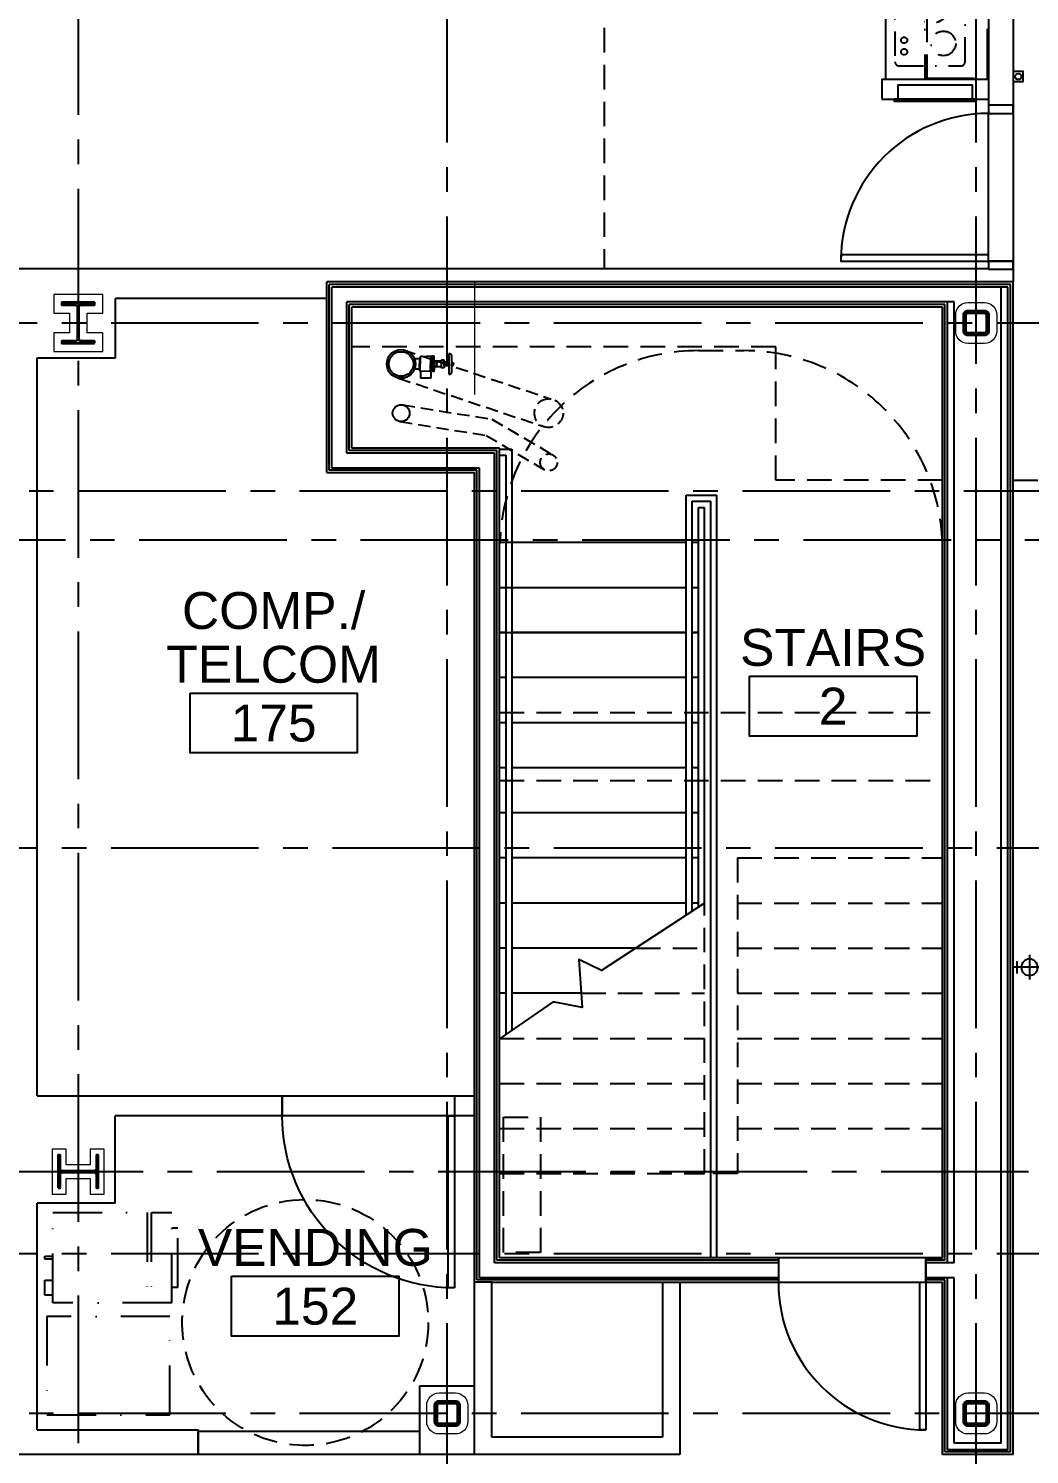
# Model space of a CAD drawing. Header units: inches. Extents: x 5931 to 10048, y 0 to 3185.
# Drawn here: x 9123.9 to 9368, y 1173.3 to 1521.1 of the extents above; entities that cross this region are included whole.
import ezdxf
from ezdxf.enums import TextEntityAlignment as Align
from ezdxf.xclip import XClip

# ---------------------------------------------------------------- set-up
doc = ezdxf.new("R2010")
doc.units = ezdxf.units.IN
doc.header["$LTSCALE"] = 48
doc.header["$MEASUREMENT"] = 0
doc.header["$XCLIPFRAME"] = 0
for name, pattern in [('CENTER2', [1.125, 0.75, -0.125, 0.125, -0.125]), ('DASHDOT2', [0.5, 0.25, -0.125, 0, -0.125]), ('HIDDEN', [0.375, 0.25, -0.125]), ('HIDDEN2', [0.1875, 0.125, -0.0625]), ('PHANTOM2', [1.25, 0.625, -0.125, 0.125, -0.125, 0.125, -0.125])]:
    doc.linetypes.add(name, pattern=pattern)
for name, color, linetype in [('_0_Objects', 8, 'Continuous'), ('A-Door', 8, 'Continuous'), ('A-Door-Head', 8, 'Continuous'), ('A-Eqpm', 8, 'Continuous'), ('A-Eqpm-NIC', 8, 'DASHDOT2'), ('A-Flor-ADA', 8, 'PHANTOM2'), ('A-Flor-Case', 8, 'Continuous'), ('A-Flor-Case-Hidden', 8, 'HIDDEN2'), ('A-Flor-Hral', 8, 'Continuous'), ('A-Flor-Ovhd', 8, 'HIDDEN2'), ('A-Flor-Pfix', 8, 'Continuous'), ('A-Flor-Soffit', 8, 'HIDDEN2'), ('A-Flor-Strs', 8, 'Continuous'), ('A-Flor-Wall Mtd Fixture', 8, 'Continuous'), ('A-Grid(3-32)', 8, 'CENTER2'), ('A-HVAC', 8, 'HIDDEN2'), ('A-Tag-Rm(3-32)', 8, 'Continuous'), ('A-Wall-Full', 8, 'Continuous'), ('A-Wall-Hatch', 8, 'Continuous'), ('S-Grid-Iden', 8, 'Continuous')]:
    doc.layers.add(name, color=color, linetype=linetype)
for name, color, linetype, lineweight in [('A-Detl-Hatch', 8, 'Continuous', 18), ('S-Detl-Hatch', 8, 'Continuous', 18), ('S-Detl-Wide', 8, 'Continuous', 35)]:
    doc.layers.add(name, color=color, linetype=linetype, lineweight=lineweight)
doc.layers.add('G-Anno-Nplt', color=8, linetype='Continuous', lineweight=18, plot=False)
doc.layers.add('G-Anno-View', color=8, linetype='Continuous', lineweight=18, plot=False)
doc.styles.add('G1DIM', font='arial.ttf')
doc.styles.get("Standard").update_dxf_attribs({"font": 'arial.ttf'})
doc.dimstyles.new('Aec-Arch-I-96', dxfattribs={"dimscale": 96, "dimtxt": 0.09375, "dimasz": 0.0625, "dimexe": 0.0625, "dimexo": 0.0625, "dimgap": 0.03125, "dimtad": 1, "dimdec": 3, "dimzin": 3, "dimdsep": 46, "dimlunit": 4, "dimtxsty": 'G1DIM', "dimblk": 'ARCHTICK', "dimcen": 0.09375, "dimclrd": 256, "dimclre": 256, "dimclrt": 256, "dimazin": 2, "dimtfac": 0.75, "dimtdec": 3, "dimtix": 1, "dimtmove": 2, "dimatfit": 2, "dimldrblk": 'OPEN90', "dimfxl": 0.0625, "dimtolj": 1, "dimtzin": 0, "dimarcsym": 0})

# ---------------------------------------------------------------- blocks, each defined once
blk = doc.blocks.new('Door 36in')
blk.add_lwpolyline([(0, 36), (1.5, 36), (1.5, 0), (0, 0)], close=True)
blk.add_arc((0, 0), 36, 0, 90)
blk = doc.blocks.new('st clearance 1')
at = {"linetype": 'HIDDEN2'}
blk.add_line((19.5, 48.5), (30.5, 48.5), dxfattribs=at)
for centre, start, end in [((19.5, 0), 90, 178.2277), ((30.5, 0), 1.7723, 90)]:
    blk.add_arc(centre, 48.5, start, end, dxfattribs=at)
blk = doc.blocks.new('stand pipe offset')
at = {"linetype": 'HIDDEN2', "ltscale": 0.5}
for p, q in [((12.6, -8.55), (48.61, -20.55)), ((11.4, -15.45), (47.41, -27.45)), ((12.39, -21.97), (34.16, -25.49)), ((11.73, -26.05), (32.74, -29.43)), ((34.16, -25.49), (49.1, -34.25)), ((32.74, -29.43), (47.02, -37.81))]:
    blk.add_line(p, q, dxfattribs=at)
for p, q in [((24.31, -9.81), (24.31, -14.19)), ((16.77, -13.75), (16.77, -15.5)), ((19.27, -13.86), (19.27, -15.5)), ((19.27, -15.5), (16.77, -15.5))]:
    blk.add_line(p, q)
for points in [[(16.63, -10.25), (16.51, -10.75), (16.51, -12)], [(19.63, -10.2), (19.63, -10.13), (16.63, -10.25)], [(16.63, -10.25), (16.63, -12)], [(19.15, -10.15), (19.15, -12)], [(19.74, -10.2), (19.63, -10.2)], [(19.63, -10.2), (19.63, -12)], [(19.97, -10.13), (19.74, -10.13), (19.74, -12)], [(20.11, -11.28), (19.97, -10.13), (19.97, -12)], [(23.68, -9.5), (23.68, -14.5)], [(16.51, -10.75), (15.27, -10.75)], [(16.51, -13.25), (15.27, -13.25)], [(16.63, -13.75), (16.51, -13.25), (16.51, -12)], [(16.63, -13.75), (16.63, -12)], [(19.63, -13.8), (19.63, -13.87), (16.63, -13.75)], [(19.15, -13.85), (19.15, -12)], [(19.63, -13.8), (19.63, -12)], [(19.74, -13.8), (19.63, -13.8)], [(19.97, -13.87), (19.74, -13.87), (19.74, -12)], [(20.11, -12.72), (19.97, -13.87), (19.97, -12)], [(21.89, -11.28), (20.11, -11.28), (20.11, -12)], [(21.89, -12.72), (20.11, -12.72), (20.11, -12)], [(20.7, -11.28), (20.7, -12)], [(20.7, -12.72), (20.7, -12)], [(22.51, -11.54), (22.51, -12)], [(22.51, -12.46), (22.51, -12)], [(23.59, -11.65), (23.59, -12)], [(23.59, -12.35), (23.59, -12)], [(24.31, -11.54), (24.42, -11.54), (24.42, -12)], [(24.31, -12.46), (24.42, -12.46), (24.42, -12)]]:
    blk.add_lwpolyline(points)
for points in [[(23.68, -11.65), (23.59, -11.65), (23.59, -11.54), (22.51, -11.54), (22.51, -11.34, 0.214855), (22.38, -11.05), (21.89, -11.05), (21.89, -12)], [(23.68, -12.35), (23.59, -12.35), (23.59, -12.46), (22.51, -12.46), (22.51, -12.66, -0.214855), (22.38, -12.95), (21.89, -12.95), (21.89, -12)], [(24.42, -11.63, -0.424993), (24.77, -12, -0.928807)], [(24.42, -12.37, 0.424993), (24.77, -12, 0.928807)]]:
    blk.add_lwpolyline(points, format="xyb")
for centre, radius in [((12, -12), 3.5), ((12, -12), 3), ((12, -24), 2.06)]:
    blk.add_circle(centre, radius)
for centre, radius in [((48.01, -24), 3.5), ((48.01, -36), 2.06)]:
    blk.add_circle(centre, radius, dxfattribs=at)
for centre, start, end in [((23.75, -10.15), 30.868, 96.1522), ((23.75, -13.85), 263.8478, 329.132)]:
    blk.add_arc(centre, 0.649, start, end)
at = {"layer": 'Defpoints'}
blk.add_point((0, 0), dxfattribs=at)
blk = doc.blocks.new('st 1st right')
at = {"layer": 'A-Flor-Hral'}
for p, q in [((0, 239.25), (3, 239.25)), ((0, 237.75), (1.5, 237.75)), ((1.5, 237.75), (1.5, 96.43)), ((3, 239.25), (3, 97.47)), ((45.5, 125.55), (45.5, 228)), ((45.5, 228), (53, 228)), ((47, 126.53), (47, 226.5)), ((47, 226.5), (51.5, 226.5)), ((51.5, 42.25), (51.5, 226.5)), ((53, 42.25), (53, 228)), ((48.5, 127.52), (48.5, 225)), ((48.5, 225), (50, 225)), ((50, 128.5), (50, 225))]:
    blk.add_line(p, q, dxfattribs=at)
at = {"layer": 'A-Flor-Hral', "linetype": 'HIDDEN2'}
for p, q in [((58, 139.5), (108, 139.5)), ((58, 128.5), (108, 128.5)), ((33.23, 117.5), (50, 117.5)), ((58, 117.5), (108, 117.5)), ((19.89, 106.5), (50, 106.5)), ((58, 106.5), (108, 106.5)), ((0, 95.5), (50, 95.5)), ((58, 95.5), (108, 95.5)), ((0, 84.5), (50, 84.5)), ((58, 84.5), (108, 84.5)), ((0, 73.5), (50, 73.5)), ((58, 73.5), (108, 73.5)), ((0, 62.5), (50, 62.5))]:
    blk.add_line(p, q, dxfattribs=at)
blk.add_lwpolyline([(58, 139.5), (58, 62.5), (50, 62.5), (50, 128.5)], dxfattribs=at)
at = {"layer": 'A-Flor-Hral'}
blk.add_lwpolyline([(50, 128.5), (24.9, 112.04), (19.35, 114.77), (20.12, 103.05), (13.06, 104.45), (0, 95.39)], dxfattribs=at)
at = {"layer": 'A-Flor-Strs'}
for p, q in [((0, 216.5), (45.5, 216.5)), ((47, 216.5), (48.5, 216.5)), ((0, 205.5), (45.5, 205.5)), ((47, 205.5), (48.5, 205.5)), ((1.5, 194.5), (0, 194.5)), ((0, 194.5), (45.5, 194.5)), ((45.5, 194.5), (3, 194.5)), ((48.5, 194.5), (47, 194.5)), ((47, 194.5), (48.5, 194.5)), ((1.5, 183.5), (0, 183.5)), ((45.5, 183.5), (3, 183.5)), ((48.5, 183.5), (47, 183.5)), ((1.5, 172.5), (0, 172.5)), ((45.5, 172.5), (3, 172.5)), ((48.5, 172.5), (47, 172.5)), ((1.5, 161.5), (0, 161.5)), ((45.5, 161.5), (3, 161.5)), ((48.5, 161.5), (47, 161.5)), ((1.5, 150.5), (0, 150.5)), ((45.5, 150.5), (3, 150.5)), ((48.5, 150.5), (47, 150.5)), ((1.5, 139.5), (0, 139.5)), ((45.5, 139.5), (3, 139.5)), ((48.5, 139.5), (47, 139.5)), ((1.5, 128.5), (0, 128.5)), ((45.5, 128.5), (3, 128.5)), ((48.5, 128.5), (47, 128.5)), ((1.5, 117.5), (0, 117.5)), ((33.23, 117.5), (3, 117.5)), ((1.5, 106.5), (0, 106.5)), ((19.89, 106.5), (3, 106.5))]:
    blk.add_line(p, q, dxfattribs=at)
at = {"layer": 'A-HVAC'}
blk.add_lwpolyline([(1, 43.25), (1, 76.25), (10, 76.25), (10, 43.25)], close=True, dxfattribs=at)
at = {"layer": 'A-Flor-Pfix'}
blk.add_blockref('stand pipe offset', (-36.01, 272), dxfattribs=at)
at = {"layer": 'A-Flor-Strs', "linetype": 'HIDDEN2'}
blk.add_blockref('st clearance 1', (29.05, 214.75), dxfattribs=at)
blk = doc.blocks.new('1ST FLOOR CORE & SHELL')
at = {"layer": 'A-Door-Head'}
blk.add_lwpolyline([(5327.25, -8820.75), (5291.25, -8820.75), (5291.25, -8826.75), (5327.25, -8826.75)], close=True, dxfattribs=at)
at = {"layer": 'A-Flor-Soffit'}
for p, q in [((5290.62, -8598.55), (5187.24, -8598.55)), ((5223.25, -8687.76), (5331.25, -8687.76)), ((5223.25, -8704.36), (5331.25, -8704.36))]:
    blk.add_line(p, q, dxfattribs=at)
blk.add_lwpolyline([(5331.25, -8631.05), (5290.62, -8631.05), (5290.62, -8598.55)], dxfattribs=at)
at = {"layer": 'A-Wall-Full'}
for p, q in [((5348.5, -8582.75), (5181.11, -8582.75)), ((5181.11, -8629.25), (5181.11, -8582.75)), ((5348.5, -8868.75), (5348.5, -8582.75)), ((5187.24, -8623.25), (5187.24, -8588.88)), ((5331.25, -8588.88), (5187.24, -8588.88)), ((5331.25, -8820.75), (5331.25, -8588.88)), ((5223.25, -8623.25), (5187.24, -8623.25)), ((5223.25, -8820.75), (5223.25, -8623.25)), ((5181.11, -8629.25), (5217.12, -8629.25)), ((5217.12, -8868.75), (5217.12, -8629.25)), ((5291.25, -8820.75), (5223.25, -8820.75)), ((5291.25, -8820.75), (5291.25, -8826.75)), ((5327.25, -8820.75), (5327.25, -8826.75)), ((5331.25, -8820.75), (5327.25, -8820.75)), ((5327.25, -8820.75), (5331.25, -8820.75)), ((5221.37, -8864.5), (5221.37, -8826.75)), ((5221.37, -8826.75), (5263, -8826.75)), ((5263, -8826.75), (5263, -8864.5)), ((5267.25, -8826.75), (5291.25, -8826.75)), ((5267.25, -8826.75), (5267.25, -8868.75)), ((5327.25, -8826.75), (5331.25, -8826.75)), ((5331.25, -8868.75), (5331.25, -8826.75)), ((5263, -8864.5), (5221.37, -8864.5)), ((5267.25, -8868.75), (5217.12, -8868.75)), ((5348.5, -8868.75), (5331.25, -8868.75))]:
    blk.add_line(p, q, dxfattribs=at)
at = {"layer": 'A-Wall-Hatch'}
for p, q in [((5181.74, -8628.63), (5181.74, -8583.38)), ((5347.87, -8583.38), (5181.74, -8583.38)), ((5182.36, -8628.13), (5182.36, -8584)), ((5347.25, -8584), (5182.36, -8584)), ((5345.62, -8866), (5345.62, -8584)), ((5347.25, -8867.63), (5347.25, -8584)), ((5347.87, -8868.13), (5347.87, -8583.38)), ((5185.99, -8624.5), (5185.99, -8587.63)), ((5334.12, -8587.63), (5185.99, -8587.63)), ((5332.5, -8822), (5332.5, -8587.63)), ((5334.12, -8822), (5334.12, -8587.63)), ((5186.61, -8623.88), (5186.61, -8588.25)), ((5331.87, -8588.25), (5186.61, -8588.25)), ((5331.87, -8821.38), (5331.87, -8588.25)), ((5222, -8624.5), (5185.99, -8624.5)), ((5222.62, -8623.88), (5186.61, -8623.88)), ((5222, -8822), (5222, -8624.5)), ((5222.62, -8821.38), (5222.62, -8623.88)), ((5217.75, -8628.63), (5181.74, -8628.63)), ((5218.37, -8628.13), (5182.36, -8628.13)), ((5217.75, -8826.13), (5217.75, -8628.63)), ((5218.37, -8825.63), (5218.37, -8628.13)), ((5291.25, -8822), (5222, -8822)), ((5291.25, -8821.38), (5222.62, -8821.38)), ((5331.87, -8821.38), (5327.25, -8821.38)), ((5334.12, -8822), (5327.25, -8822)), ((5221.37, -8826.75), (5217.12, -8826.75)), ((5291.25, -8826.13), (5217.75, -8826.13)), ((5291.25, -8825.63), (5218.37, -8825.63)), ((5263, -8826.75), (5267.25, -8826.75)), ((5334.12, -8825.63), (5327.25, -8825.63)), ((5331.87, -8826.13), (5327.25, -8826.13)), ((5331.87, -8868.13), (5331.87, -8826.13)), ((5332.5, -8867.63), (5332.5, -8825.63)), ((5334.12, -8866), (5334.12, -8825.63)), ((5345.62, -8866), (5334.12, -8866)), ((5347.87, -8868.13), (5331.87, -8868.13)), ((5347.25, -8867.63), (5332.5, -8867.63))]:
    blk.add_line(p, q, dxfattribs=at)
blk.add_blockref('st 1st right', (5223.25, -8862.75))
at = {"layer": 'A-Door', "rotation": 180}
blk.add_blockref('Door 36in', (5327.25, -8826.75), dxfattribs=at)
blk = doc.blocks.new('*U9')
at = {"layer": 'A-Detl-Hatch'}
h = blk.add_hatch(dxfattribs=at)
h.set_pattern_fill('ANSI32', color=256, scale=6, style=0)
h.set_pattern_definition([(45, (0, -4.865), (-1.591, 1.591), []), (45, (1.0607, -4.865), (-1.591, 1.591), [])])
edge = h.paths.add_edge_path()
edge.add_line((3.98, -9.73), (3.98, -9.295))
edge.add_line((3.98, -9.295), (0.645, -9.295))
edge.add_arc((0.645, -8.795), 0.5, 180, 270, ccw=False)
edge.add_line((0.145, -8.795), (0.145, -0.935))
edge.add_arc((0.645, -0.935), 0.5, 90, 180, ccw=False)
edge.add_line((0.645, -0.435), (3.98, -0.435))
edge.add_line((3.98, -0.435), (3.98, 0))
edge.add_line((3.98, 0), (-3.98, 0))
edge.add_line((-3.98, 0), (-3.98, -0.435))
edge.add_line((-3.98, -0.435), (-0.645, -0.435))
edge.add_arc((-0.645, -0.935), 0.5, 0, 90, ccw=False)
edge.add_line((-0.145, -0.935), (-0.145, -8.795))
edge.add_arc((-0.645, -8.795), 0.5, -90, 0, ccw=False)
edge.add_line((-0.645, -9.295), (-3.98, -9.295))
edge.add_line((-3.98, -9.295), (-3.98, -9.73))
edge.add_line((-3.98, -9.73), (3.98, -9.73))
at = {"linetype": 'ByBlock'}
blk.add_lwpolyline([(3.98, -9.73), (3.98, -9.295), (0.645, -9.295, -0.4142136), (0.145, -8.795), (0.145, -0.935, -0.4142136), (0.645, -0.435), (3.98, -0.435), (3.98, 0), (-3.98, 0), (-3.98, -0.435), (-0.645, -0.435, -0.4142136), (-0.145, -0.935), (-0.145, -8.795, -0.4142136), (-0.645, -9.295), (-3.98, -9.295), (-3.98, -9.73)], format="xyb", close=True, dxfattribs=at)
blk = doc.blocks.new('W10X33')
at = {"layer": 'S-Detl-Hatch'}
blk.add_lwpolyline([(13773.28, -7309.78), (13773.28, -7306.34), (13769.45, -7306.34), (13769.45, -7300.48), (13773.28, -7300.48), (13773.28, -7297.05), (13762.32, -7297.05), (13762.32, -7300.48), (13766.16, -7300.48), (13766.16, -7306.34), (13762.32, -7306.34), (13762.32, -7309.78)], close=True, dxfattribs=at)
at = {"layer": 'S-Detl-Wide'}
blk.add_blockref('*U9', (13767.8, -7298.55), dxfattribs=at)
blk = doc.blocks.new('*U18')
at = {"layer": 'A-Detl-Hatch'}
h = blk.add_hatch(dxfattribs=at)
h.set_pattern_fill('ANSI32', color=256, scale=6, style=0)
h.set_pattern_definition([(45, (0, -4.96), (-1.591, 1.591), []), (45, (1.0607, -4.96), (-1.591, 1.591), [])])
edge = h.paths.add_edge_path()
edge.add_line((3.9925, -9.92), (3.9925, -9.39))
edge.add_line((3.9925, -9.39), (0.6575, -9.39))
edge.add_arc((0.6575, -8.89), 0.5, 180, 270, ccw=False)
edge.add_line((0.1575, -8.89), (0.1575, -1.03))
edge.add_arc((0.6575, -1.03), 0.5, 90, 180, ccw=False)
edge.add_line((0.6575, -0.53), (3.9925, -0.53))
edge.add_line((3.9925, -0.53), (3.9925, 0))
edge.add_line((3.9925, 0), (-3.9925, 0))
edge.add_line((-3.9925, 0), (-3.9925, -0.53))
edge.add_line((-3.9925, -0.53), (-0.6575, -0.53))
edge.add_arc((-0.6575, -1.03), 0.5, 0, 90, ccw=False)
edge.add_line((-0.1575, -1.03), (-0.1575, -8.89))
edge.add_arc((-0.6575, -8.89), 0.5, -90, 0, ccw=False)
edge.add_line((-0.6575, -9.39), (-3.9925, -9.39))
edge.add_line((-3.9925, -9.39), (-3.9925, -9.92))
edge.add_line((-3.9925, -9.92), (3.9925, -9.92))
at = {"linetype": 'ByBlock'}
blk.add_lwpolyline([(3.9925, -9.92), (3.9925, -9.39), (0.6575, -9.39, -0.41421356), (0.1575, -8.89), (0.1575, -1.03, -0.41421356), (0.6575, -0.53), (3.9925, -0.53), (3.9925, 0), (-3.9925, 0), (-3.9925, -0.53), (-0.6575, -0.53, -0.41421356), (-0.1575, -1.03), (-0.1575, -8.89, -0.41421356), (-0.6575, -9.39), (-3.9925, -9.39), (-3.9925, -9.92)], format="xyb", close=True, dxfattribs=at)
blk = doc.blocks.new('w10x39')
at = {"layer": 'S-Detl-Hatch'}
blk.add_lwpolyline([(13843.55, -7311.37), (13843.55, -7306.84), (13839.72, -7306.84), (13839.72, -7301.98), (13843.55, -7301.98), (13843.55, -7297.45), (13831.57, -7297.45), (13831.57, -7301.98), (13835.4, -7301.98), (13835.4, -7306.84), (13831.57, -7306.84), (13831.57, -7311.37)], close=True, dxfattribs=at)
at = {"layer": 'S-Detl-Wide'}
blk.add_blockref('*U18', (13837.56, -7299.45), dxfattribs=at)
blk = doc.blocks.new('*U30')
at = {"layer": 'A-Detl-Hatch'}
h = blk.add_hatch(dxfattribs=at)
h.set_pattern_fill('ANSI32', color=256, scale=6, style=0)
h.set_pattern_definition([(45, (-3, 0), (-1.591, 1.591), []), (45, (-1.9393, 0), (-1.591, 1.591), [])])
edge = h.paths.add_edge_path(flags=16)
edge.add_line((-2, -0.5), (2, -0.5))
edge.add_arc((2, -1), 0.5, 0, 90, ccw=False)
edge.add_line((2.5, -1), (2.5, -5))
edge.add_arc((2, -5), 0.5, -90, 0, ccw=False)
edge.add_line((2, -5.5), (-2, -5.5))
edge.add_arc((-2, -5), 0.5, 180, 270, ccw=False)
edge.add_line((-2.5, -5), (-2.5, -1))
edge.add_arc((-2, -1), 0.5, 90, 180, ccw=False)
edge = h.paths.add_edge_path()
edge.add_line((-2, 0), (2, 0))
edge.add_arc((2, -1), 1, 0, 90, ccw=False)
edge.add_line((3, -1), (3, -5))
edge.add_arc((2, -5), 1, -90, 0, ccw=False)
edge.add_line((2, -6), (-2, -6))
edge.add_arc((-2, -5), 1, 180, 270, ccw=False)
edge.add_line((-3, -5), (-3, -1))
edge.add_arc((-2, -1), 1, 90, 180, ccw=False)
at = {"linetype": 'ByBlock'}
for points in [[(-2, 0), (2, 0, -0.414214), (3, -1), (3, -5, -0.414214), (2, -6), (-2, -6, -0.414214), (-3, -5), (-3, -1, -0.414214)], [(-2, -0.5), (2, -0.5, -0.414214), (2.5, -1), (2.5, -5, -0.414214), (2, -5.5), (-2, -5.5, -0.414214), (-2.5, -5), (-2.5, -1, -0.414214)]]:
    blk.add_lwpolyline(points, format="xyb", close=True, dxfattribs=at)
blk = doc.blocks.new('HSS 6X6')
at = {"layer": 'S-Detl-Hatch'}
blk.add_lwpolyline([(13836.95, -7384.91), (13840.95, -7384.91, -0.414214), (13843.95, -7387.91), (13843.95, -7391.91, -0.414214), (13840.95, -7394.91), (13836.95, -7394.91, -0.414214), (13833.95, -7391.91), (13833.95, -7387.91, -0.414214)], format="xyb", close=True, dxfattribs=at)
at = {"layer": 'S-Detl-Wide'}
blk.add_blockref('*U30', (13838.95, -7386.91), dxfattribs=at)
blk = doc.blocks.new('1ST FLOOR - STRUCTURAL GRID')
at = {"layer": 'A-Grid(3-32)'}
for p, q in [((5120.5, -7426.01), (5120.5, -9520.75)), ((5210.5, -9520.75), (5210.5, -7426.01)), ((5339.5, -9520.75), (5339.5, -7426.01)), ((2104.5, -8592.75), (5927.38, -8592.75)), ((5912.5, -8633.75), (2120.87, -8633.75)), ((5927.38, -8645.75), (2104.5, -8645.75)), ((2104.5, -8720.75), (5927.38, -8720.75)), ((2130.3, -8799.75), (5901.58, -8799.75)), ((2104.5, -8819.75), (5927.38, -8819.75)), ((5912.5, -8858.75), (2119.31, -8858.75))]:
    blk.add_line(p, q, dxfattribs=at)
at = {"rotation": 270}
blk.add_blockref('W10X33', (12423.91, 4968.05), dxfattribs=at)
at = {"layer": 'S-Grid-Iden'}
for name, p in [('w10x39', (-8717.06, -1288.34)), ('HSS 6X6', (-8499.45, -1202.84)), ('HSS 6X6', (-8628.45, -1468.84)), ('HSS 6X6', (-8499.45, -1468.84))]:
    blk.add_blockref(name, p, dxfattribs=at)
blk = doc.blocks.new('King Suite 2')
at = {"layer": 'A-Wall-Full'}
blk.add_line((-70, 194.3), (-70, 101), dxfattribs=at)
blk = doc.blocks.new('Rm Tag')
blk.add_lwpolyline([(-0.2124, 0.0759), (0.2124, 0.0759), (0.2124, -0.0759), (-0.2124, -0.0759)], close=True)
for p in [(0, 0.2858), (0, 0.1493), (0, 0)]:
    blk.add_attdef('XXX', text='', height=0.0938).set_placement(p, align=Align.MIDDLE_CENTER)
blk = doc.blocks.new('Door 42in')
blk.add_lwpolyline([(0, 42), (-1.5, 42), (-1.5, 0), (0, 0)], close=True)
blk.add_arc((0, 0), 42, 90, 180)
blk = doc.blocks.new('VEND ICE')
for p, q in [((0, 0), (0, 22)), ((0, 22), (29.01, 22)), ((23, 22), (23, 0)), ((24, 22), (24, 0)), ((29.01, 0), (29.01, 22)), ((30.51, 18.25), (29.01, 18.25)), ((30.51, 3.75), (30.51, 18.25)), ((-1.99, 10.65), (-1.99, 11.42)), ((-1.99, 11.42), (0, 11.42)), ((0, 10.65), (-1.99, 10.65)), ((-1.99, 1.9), (-1.99, 5.56)), ((-1.99, 5.56), (0, 5.56)), ((30.51, 3.75), (29.01, 3.75)), ((0, 1.9), (-1.99, 1.9)), ((29.01, 0), (0, 0))]:
    blk.add_line(p, q)
blk = doc.blocks.new('door sign light')
at = {"layer": 'A-Flor-Wall Mtd Fixture'}
blk.add_lwpolyline([(-1.25, -2.5), (1.25, -2.5), (1.25, 0), (-1.25, 0)], close=True, dxfattribs=at)
blk.add_circle((0, -1.25), 0.75, dxfattribs=at)
blk = doc.blocks.new('wall sconce typ')
for p, q in [((0, 7), (0, 0)), ((3, 4), (-3, 4)), ((-1.5, 1), (1.5, 1))]:
    blk.add_line(p, q)
blk.add_circle((0, 4), 2)
blk = doc.blocks.new('36in door')
blk.add_lwpolyline([(-1.5, -36), (0, -36), (0, 0), (-1.5, 0)], close=True)
blk.add_arc((0, 0), 36, 180, 270)
blk = doc.blocks.new('refrigerator')
blk.add_line((-30.125, 0), (-30.125, -29.5))
for points in [[(-32.125, -29.5), (0, -29.5), (0, 0), (-32.125, 0)], [(-34.125, -3.75), (-32.125, -3.75), (-32.125, -2.25), (-34.125, -2.25)], [(-59.625, -31.5), (-59.625, -29.5), (-30.125, -29.5), (-30.125, -31.5)]]:
    blk.add_lwpolyline(points, close=True)
blk.add_arc((-30.125, -29.5), 29.5, 90, 183.88744)
blk = doc.blocks.new('kitchen faucet')
for p, q in [((0.93, 0.38), (8.38, 0.38)), ((1, 0.12), (4, 0.12)), ((4, -0.12), (4, 0.12)), ((0.93, -0.38), (8.38, -0.38)), ((1, -0.12), (4, -0.12))]:
    blk.add_line(p, q)
blk.add_circle((0, 0), 1)
blk.add_arc((8.38, 0), 0.375, 270, 90)
blk = doc.blocks.new('kitchen sink')
blk.add_lwpolyline([(-14.94, -6.97, 0.143329), (-14, -7.25), (-3, -7.25, 0.414214), (-1.25, -5.5), (-1.25, 5.5, 0.414214), (-3, 7.25), (-14, 7.25, 0.414214), (-15.75, 5.5), (-15.75, -5.5, 0.143329), (-15.47, -6.44, 0.143329)], format="xyb")
blk.add_circle((-10.75, 0), 1.5)
at = {"layer": 'A-Flor-Case-Hidden'}
for p, q in [((-15.75, 8.5), (-17, 7.25)), ((-1.25, 8.5), (0, 7.25)), ((-16.64, -7.61), (-17, -7.25)), ((-15.75, -8.5), (-16.11, -8.14)), ((-1.25, -8.5), (0, -7.25))]:
    blk.add_line(p, q, dxfattribs=at)
for points in [[(-17, 7.25), (-17, -7.25)], [(-1.25, 8.5), (-15.75, 8.5)], [(0, -7.25), (0, 7.25)], [(-15.75, -8.5), (-1.25, -8.5)]]:
    blk.add_lwpolyline(points, dxfattribs=at)
at = {"rotation": 45.00000000000001}
blk.add_blockref('kitchen faucet', (-17.38, -8.88), dxfattribs=at)
blk = doc.blocks.new('cooktop')
at = {"ltscale": 0.5}
blk.add_lwpolyline([(-7.56, -21.5), (7.56, -21.5, 0.414214), (8.56, -20.5), (8.56, -1, 0.414214), (7.56, 0), (-7.56, 0, 0.414214), (-8.56, -1), (-8.56, -20.5, 0.414214)], format="xyb", close=True, dxfattribs=at)
for centre, radius in [((-3.27, -5.47), 3), ((6.32, -3.4), 0.75), ((6.32, -6.24), 0.75), ((-0.31, -15.05), 4.66)]:
    blk.add_circle(centre, radius, dxfattribs=at)
blk = doc.blocks.new('_ArchTick')
at = {"linetype": 'ByBlock', "const_width": 0.15}
blk.add_lwpolyline([(-0.5, -0.5), (0.5, 0.5)], dxfattribs=at)
blk = doc.blocks.new('*D312')
at = {"layer": 'Defpoints', "transparency": 16777216}
for p in [(-59, 34.87), (-90, 34.75), (-59, 25.02)]:
    blk.add_point(p, dxfattribs=at)
at = {"layer": 'G-Anno-Nplt', "lineweight": -2, "transparency": 16777216}
for p, q in [((-90, 33.25), (-90, 23.52)), ((-59, 33.37), (-59, 23.52)), ((-90, 25.02), (-59, 25.02))]:
    blk.add_line(p, q, dxfattribs=at)
at = {"layer": 'G-Anno-Nplt', "lineweight": -2, "transparency": 16777216, "xscale": 1.5, "yscale": 1.5, "zscale": 1.5, "rotation": 180}
blk.add_blockref('_ArchTick', (-90, 25.02), dxfattribs=at)
at = {"layer": 'G-Anno-Nplt', "lineweight": -2, "transparency": 16777216, "xscale": 1.5, "yscale": 1.5, "zscale": 1.5}
blk.add_blockref('_ArchTick', (-59, 25.02), dxfattribs=at)
at = {"layer": 'G-Anno-Nplt', "transparency": 16777216, "insert": (-74.5, 26.9), "char_height": 2.25, "attachment_point": 5, "style": 'G1DIM'}
blk.add_mtext('\\A1;2\'-7"', dxfattribs=at)
blk = doc.blocks.new('_Open90')
at = {"linetype": 'ByBlock', "lineweight": -2}
for p, q in [((0, 0), (-1, 0)), ((-0.5, 0.5), (0, 0)), ((0, 0), (-0.5, -0.5))]:
    blk.add_line(p, q, dxfattribs=at)
blk = doc.blocks.new('*D313')
at = {"layer": 'Defpoints', "transparency": 16777216}
for p in [(-59, 34.75), (-25, 34.75), (-25, 25.02)]:
    blk.add_point(p, dxfattribs=at)
at = {"layer": 'G-Anno-Nplt', "lineweight": -2, "transparency": 16777216}
for p, q in [((-59, 33.25), (-59, 23.52)), ((-25, 33.25), (-25, 23.52)), ((-59, 25.02), (-25, 25.02))]:
    blk.add_line(p, q, dxfattribs=at)
at = {"layer": 'G-Anno-Nplt', "lineweight": -2, "transparency": 16777216, "xscale": 1.5, "yscale": 1.5, "zscale": 1.5, "rotation": 180}
blk.add_blockref('_ArchTick', (-59, 25.02), dxfattribs=at)
at = {"layer": 'G-Anno-Nplt', "lineweight": -2, "transparency": 16777216, "xscale": 1.5, "yscale": 1.5, "zscale": 1.5}
blk.add_blockref('_ArchTick', (-25, 25.02), dxfattribs=at)
at = {"layer": 'G-Anno-Nplt', "transparency": 16777216, "insert": (-42, 26.92), "char_height": 2.25, "attachment_point": 5, "style": 'G1DIM'}
blk.add_mtext('\\A1;2\'-10"', dxfattribs=at)
blk = doc.blocks.new('*D314')
at = {"layer": 'Defpoints', "transparency": 16777216}
for p in [(-59, 34.75), (-65.84, 0), (-59, 0)]:
    blk.add_point(p, dxfattribs=at)
at = {"layer": 'G-Anno-Nplt', "lineweight": -2, "transparency": 16777216}
for p, q in [((-60.5, 34.75), (-67.34, 34.75)), ((-65.84, 34.75), (-65.84, 0)), ((-60.5, 0), (-67.34, 0))]:
    blk.add_line(p, q, dxfattribs=at)
at = {"layer": 'G-Anno-Nplt', "lineweight": -2, "transparency": 16777216, "xscale": 1.5, "yscale": 1.5, "zscale": 1.5}
for p, rotation in [((-65.84, 34.75), 90), ((-65.84, 0), 270)]:
    blk.add_blockref('_ArchTick', p, dxfattribs=dict(at, rotation=rotation))
at = {"layer": 'G-Anno-Nplt', "transparency": 16777216, "insert": (-68.6, 17.37), "char_height": 2.25, "attachment_point": 5, "rotation": 90, "style": 'G1DIM'}
blk.add_mtext('\\A1;2\'-10{\\H0.750000x;\\S3/4;}"', dxfattribs=at)
blk = doc.blocks.new('*D315')
at = {"layer": 'Defpoints', "transparency": 16777216}
for p in [(-25, 25.02), (0, 25.02), (0, 25.02)]:
    blk.add_point(p, dxfattribs=at)
at = {"layer": 'G-Anno-Nplt', "lineweight": -2, "transparency": 16777216}
blk.add_line((-25, 25.02), (0, 25.02), dxfattribs=at)
at = {"layer": 'G-Anno-Nplt', "lineweight": -2, "transparency": 16777216, "xscale": 1.5, "yscale": 1.5, "zscale": 1.5, "rotation": 180}
blk.add_blockref('_ArchTick', (-25, 25.02), dxfattribs=at)
at = {"layer": 'G-Anno-Nplt', "lineweight": -2, "transparency": 16777216, "xscale": 1.5, "yscale": 1.5, "zscale": 1.5}
blk.add_blockref('_ArchTick', (0, 25.02), dxfattribs=at)
at = {"layer": 'G-Anno-Nplt', "transparency": 16777216, "insert": (-12.5, 26.9), "char_height": 2.25, "attachment_point": 5, "style": 'G1DIM'}
blk.add_mtext('\\A1;2\'-1"', dxfattribs=at)
blk = doc.blocks.new('*D316')
at = {"layer": 'Defpoints', "transparency": 16777216}
for p in [(0, 78), (0, 0), (6.36, 0)]:
    blk.add_point(p, dxfattribs=at)
at = {"layer": 'G-Anno-Nplt', "lineweight": -2, "transparency": 16777216}
for p, q in [((1.5, 78), (7.86, 78)), ((6.36, 78), (6.36, 0)), ((1.5, 0), (7.86, 0))]:
    blk.add_line(p, q, dxfattribs=at)
at = {"layer": 'G-Anno-Nplt', "lineweight": -2, "transparency": 16777216, "xscale": 1.5, "yscale": 1.5, "zscale": 1.5}
for p, rotation in [((6.36, 78), 90), ((6.36, 0), 270)]:
    blk.add_blockref('_ArchTick', p, dxfattribs=dict(at, rotation=rotation))
at = {"layer": 'G-Anno-Nplt', "transparency": 16777216, "insert": (4.46, 39), "char_height": 2.25, "attachment_point": 5, "rotation": 90, "style": 'G1DIM'}
blk.add_mtext('\\A1;6\'-6"', dxfattribs=at)
blk = doc.blocks.new('Suite Kitchen 1')
at = {"layer": 'A-Eqpm'}
for points in [[(-3, 82.875), (-23, 82.875), (-23, 83.375), (-3, 83.375)], [(-4, 82.875), (-22, 82.875), (-22, 79.375), (-4, 79.375)]]:
    blk.add_lwpolyline(points, close=True, dxfattribs=at)
at = {"layer": 'A-Eqpm-NIC'}
for points in [[(-0.25, 47.875), (-15.5, 47.875), (-15.5, 77.75), (-0.25, 77.75)], [(-2, 2), (-26, 2), (-26, 26), (-2, 26)]]:
    blk.add_lwpolyline(points, close=True, dxfattribs=at)
at = {"layer": 'A-Flor-Case'}
for p, q in [((-25, 78), (-25, 0)), ((-59, 3.25), (-90, 3.25)), ((-59.75, 2.5), (-90, 2.5)), ((-59.75, 3.25), (-59.75, 0)), ((-59, 3.25), (-59, 0))]:
    blk.add_line(p, q, dxfattribs=at)
at = {"layer": 'A-Flor-Ovhd'}
for p, q in [((-15, 0), (-15, 77.75)), ((-59, 3.25), (-59, 34.875))]:
    blk.add_line(p, q, dxfattribs=at)
at = {"layer": 'A-Wall-Full'}
for p, q in [((-26, 82.875), (0, 82.875)), ((-26, 78), (-26, 82.875)), ((-26, 78), (0, 78)), ((0, 0), (0, 78)), ((-93.75, 0), (-93.75, 38.5)), ((-59, 38.5), (-93.75, 38.5)), ((-59, 34.75), (-59, 38.5)), ((-59, 34.75), (-90, 34.75)), ((-90, 0), (-90, 34.75)), ((-90, 0), (0, 0))]:
    blk.add_line(p, q, dxfattribs=at)
at = {"layer": 'G-Anno-Nplt'}
blk.add_line((-90, -4.875), (0, -4.875), dxfattribs=at)
at = {"layer": 'A-Eqpm-NIC', "extrusion": (0, 0, -1), "zscale": -1}
for name, p in [('cooktop', (14.25, 74.75)), ('refrigerator', (88, 33.75))]:
    blk.add_blockref(name, p, dxfattribs=at)
at = {"layer": 'A-Flor-Pfix', "extrusion": (0, 0, -1), "zscale": -1}
blk.add_blockref('kitchen sink', (22.75, 40), dxfattribs=at)
at = {"layer": 'G-Anno-View', "insert": (-60.0267, 61.8875), "char_height": 20.58111, "width": 161.68767, "attachment_point": 1, "style": 'G1DIM'}
blk.add_mtext('K2', dxfattribs=at)
at = {"layer": 'G-Anno-Nplt'}
for base, p1, p2, picture, middle in [((6.3574, 0), (0, 78), (0, 0), '*D316', (4.4586, 39)), ((-65.8421, 0), (-59, 34.75), (-59, 0), '*D314', (-68.5984, 17.375))]:
    dim = blk.add_linear_dim(base=base, p1=p1, p2=p2, angle=90, dimstyle='Aec-Arch-I-96', override={"dimscale": 24, "dimsah": 1, "dimclrt": 256}, dxfattribs=at)
    dim.commit()
    dim.dimension.update_dxf_attribs({"geometry": picture, "text_midpoint": middle})
for base, p1, p2, picture, middle in [((-59, 25.0209), (-90, 34.75), (-59, 34.875), '*D312', (-74.5, 26.9005)), ((-25, 25.0209), (-59, 34.75), (-25, 34.75), '*D313', (-42, 26.9197)), ((0, 25.0209), (-25, 25.0209), (0, 25.0209), '*D315', (-12.5, 26.9005))]:
    dim = blk.add_linear_dim(base=base, p1=p1, p2=p2, dimstyle='Aec-Arch-I-96', override={"dimscale": 24, "dimsah": 1, "dimclrt": 256}, dxfattribs=at)
    dim.commit()
    dim.dimension.update_dxf_attribs({"geometry": picture, "text_midpoint": middle})
blk = doc.blocks.new('King Studio 8')
at = {"layer": 'A-Door'}
for points in [[(280.62, 51.12), (280.62, 53.12), (274.62, 53.12), (274.62, 51.12)], [(280.62, 13.12), (280.62, 15.12), (274.62, 15.12), (274.62, 13.12)]]:
    blk.add_lwpolyline(points, close=True, dxfattribs=at)
at = {"layer": 'A-Door-Head'}
blk.add_lwpolyline([(280.62, 51.12), (280.62, 15.12), (274.62, 15.12), (274.62, 51.12)], close=True, dxfattribs=at)
at = {"layer": 'A-Flor-Soffit'}
blk.add_line((180.87, 98.98), (180.87, 13.2), dxfattribs=at)
at = {"layer": 'A-Wall-Full'}
for p, q in [((280.62, 141.3), (280.62, 51.12)), ((274.62, 61.41), (274.62, 51.12)), ((274.62, 51.12), (280.62, 51.12)), ((274.62, 15.12), (274.62, 13.12)), ((274.62, 15.12), (280.62, 15.12)), ((280.62, 15.12), (280.62, 10)), ((274.62, 13.2), (30.75, 13.2))]:
    blk.add_line(p, q, dxfattribs=at)
at = {"layer": 'G-Anno-Nplt'}
blk.add_lwpolyline([(280.62, 10), (149.25, 10), (149.25, -17.47)], dxfattribs=at)
ref = blk.add_blockref('Suite Kitchen 1', (274.62, 137.48), dxfattribs=dict(xscale=-1, rotation=180))
XClip(ref).set_block_clipping_path([(-98.1423694299, 0), (0, 83.7218046106)])
at = {"layer": 'A-Door', "extrusion": (0, 0, -1), "xscale": -1, "zscale": -1, "rotation": 90}
blk.add_blockref('36in door', (-274.62, 15.12), dxfattribs=at)

msp = doc.modelspace()

# ---------------------------------------------------------------- linework, layer by layer
at = {"layer": 'A-Door-Head'}
for points in [[(9185.75, 1260.76), (9227.75, 1260.76), (9227.75, 1255.88), (9185.75, 1255.88)], [(9165.25, 1178.97), (9219.25, 1178.97), (9219.25, 1173.26), (9165.25, 1173.26)]]:
    msp.add_lwpolyline(points, close=True, dxfattribs=at)
at = {"layer": 'A-Eqpm-NIC'}
msp.add_lwpolyline([(9128.38, 1206.94), (9128.38, 1182.94), (9158.38, 1182.94), (9158.38, 1206.94)], close=True, dxfattribs=at)
at = {"layer": 'A-Flor-ADA', "linetype": 'HIDDEN2'}
msp.add_circle((9191.36, 1205.45), 30, dxfattribs=at)
at = {"layer": 'A-Flor-Soffit'}
msp.add_line((9364, 1410.96), (9424, 1410.96), dxfattribs=at)
at = {"layer": 'A-Wall-Full'}
for p, q in [((9196.61, 1455.21), (9145.12, 1455.21)), ((9145.12, 1440.8), (9145.12, 1455.21)), ((9145.12, 1440.8), (9145.12, 1455.21)), ((9126, 1260.76), (9126, 1440.8)), ((9126, 1440.8), (9145.12, 1440.8)), ((9126, 1260.76), (9185.75, 1260.76)), ((9185.75, 1260.76), (9185.75, 1255.88)), ((9227.75, 1260.76), (9232.62, 1260.76)), ((9227.75, 1260.76), (9227.75, 1255.88)), ((9145, 1234.53), (9145, 1255.88)), ((9185.75, 1255.88), (9145, 1255.88)), ((9232.62, 1255.88), (9227.75, 1255.88)), ((9145, 1234.53), (9126, 1234.53)), ((9126, 1179.26), (9126, 1234.53)), ((9219.25, 1190.01), (9232.62, 1190.01)), ((9219.25, 1190.01), (9219.25, 1173.26)), ((9126, 1179.26), (9165.25, 1179.26)), ((9165.25, 1179.26), (9165.25, 1173.26)), ((9165.25, 1173.26), (9117.81, 1173.26)), ((9237.88, 1173.26), (9219.25, 1173.26))]:
    msp.add_line(p, q, dxfattribs=at)

# ---------------------------------------------------------------- block references
at = {"layer": '_0_Objects', "linetype": 'HIDDEN'}
msp.add_blockref('1ST FLOOR - STRUCTURAL GRID', (4015.5, 10042.01), dxfattribs=at)
at = {"layer": '_0_Objects'}
for name, p in [('1ST FLOOR CORE & SHELL', (4015.5, 10042.01)), ('King Studio 8', (9083.38, 1449.26)), ('King Suite 2', (9434, 1396.26))]:
    msp.add_blockref(name, p, dxfattribs=at)
at = {"layer": 'A-Door', "xscale": -1, "rotation": 180}
msp.add_blockref('Door 42in', (9227.75, 1255.88), dxfattribs=at)
at = {"layer": 'A-Eqpm-NIC'}
msp.add_blockref('VEND ICE', (9129.81, 1210.25), dxfattribs=at)
at = {"layer": 'A-Flor-Wall Mtd Fixture'}
msp.add_blockref('door sign light', (9365.25, 1510.63), dxfattribs=at)
at = {"layer": 'A-Flor-Wall Mtd Fixture', "xscale": -1, "rotation": 270}
msp.add_blockref('wall sconce typ', (9364, 1292.11), dxfattribs=at)
at = {"layer": 'A-Tag-Rm(3-32)'}
ref = msp.add_blockref('Rm Tag', (9183.65, 1351.68), dxfattribs=dict(at, xscale=96, yscale=96, zscale=96))
ref.add_attrib('XXX', 'COMP./', dxfattribs={"layer": '0', "height": 9}).set_placement((9183.65, 1379.12), align=Align.MIDDLE_CENTER)
ref.add_attrib('XXX', 'TELCOM', dxfattribs={"layer": '0', "height": 9}).set_placement((9183.65, 1366.01), align=Align.MIDDLE_CENTER)
ref.add_attrib('XXX', '175', dxfattribs={"layer": '0', "height": 9}).set_placement((9183.65, 1351.68), align=Align.MIDDLE_CENTER)
ref = msp.add_blockref('Rm Tag', (9320.11, 1355.8), dxfattribs=dict(at, xscale=96, yscale=96, zscale=96))
ref.add_attrib('XXX', 'STAIRS', dxfattribs={"layer": '0', "height": 9}).set_placement((9320.11, 1370.13), align=Align.MIDDLE_CENTER)
ref.add_attrib('XXX', '2', dxfattribs={"layer": '0', "height": 9}).set_placement((9320.11, 1355.8), align=Align.MIDDLE_CENTER)
ref = msp.add_blockref('Rm Tag', (9193.81, 1209.44), dxfattribs=dict(at, xscale=96, yscale=96, zscale=96))
ref.add_attrib('XXX', 'VENDING', dxfattribs={"layer": '0', "height": 9}).set_placement((9193.81, 1223.77), align=Align.MIDDLE_CENTER)
ref.add_attrib('XXX', '152', dxfattribs={"layer": '0', "height": 9}).set_placement((9193.81, 1209.44), align=Align.MIDDLE_CENTER)

doc.saveas('drawing.dxf')
